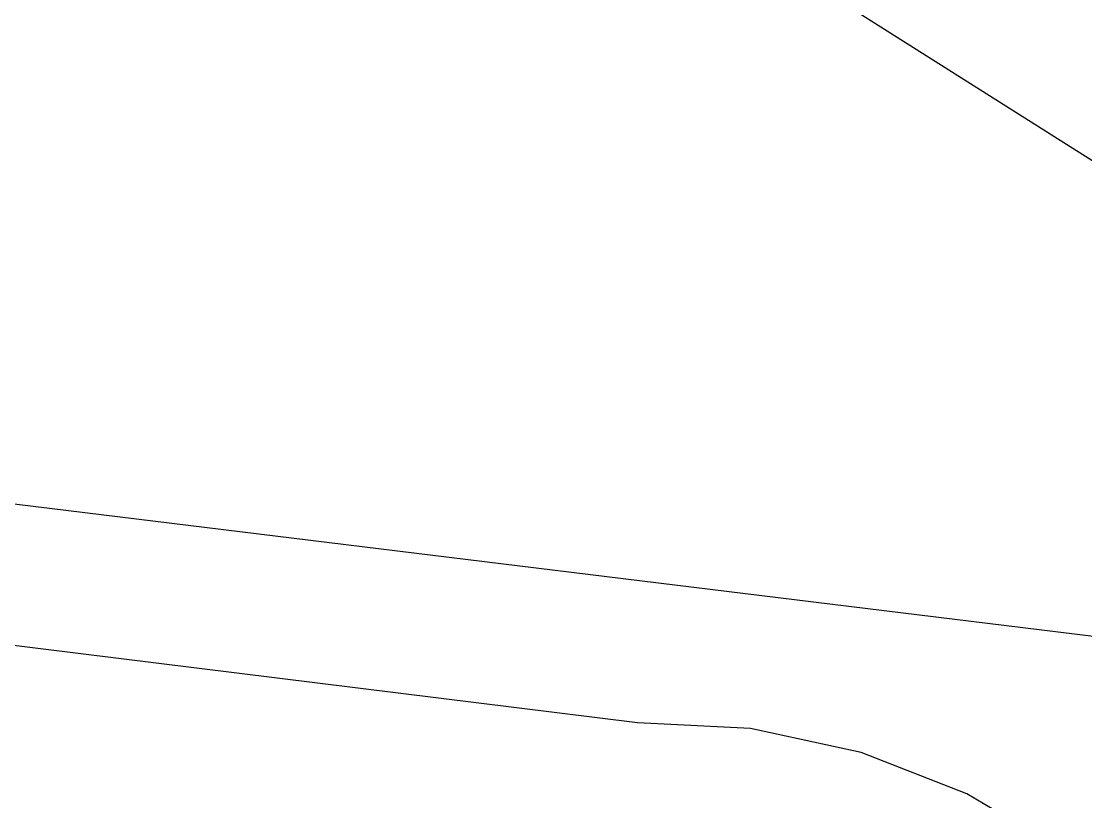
# Model space of a CAD drawing. Header units: inches. Extents: x 653559 to 669309, y 7245317 to 7256454.
# Drawn here: x 656685.72 to 656721.94, y 7252993.52 to 7253020.1 of the extents above; entities that cross this region are included whole.
import ezdxf

# ---------------------------------------------------------------- set-up
doc = ezdxf.new("R2010")
doc.units = ezdxf.units.IN
doc.header["$MEASUREMENT"] = 0
for name, color, linetype in [('Agricola', 3, 'Continuous'), ('Alambrados', 7, 'Continuous'), ('Reserva', 92, 'Continuous')]:
    doc.layers.add(name, color=color, linetype=linetype)

msp = doc.modelspace()

# ---------------------------------------------------------------- linework, layer by layer
at = {"layer": 'Agricola', "transparency": 33554613}
msp.add_lwpolyline([(657023.131, 7252801.866), (656725.077, 7252857.031), (656723.132, 7252858.277), (656721.432, 7252859.841), (656720.028, 7252861.675), (656718.963, 7252863.725), (656718.269, 7252865.928), (656717.967, 7252868.218), (656718.066, 7252870.525), (656731.03, 7252975.83), (656730.162, 7252979.585), (656728.701, 7252983.151), (656726.685, 7252986.436), (656724.166, 7252989.353), (656721.21, 7252991.827), (656717.895, 7252993.793), (656714.306, 7252995.199), (656710.538, 7252996.009), (656706.689, 7252996.203), (656307.395, 7253045.799), (655988.307, 7252926.207), (655691.973, 7252506.048), (655501.741, 7252297.309)], dxfattribs=at)
at = {"layer": 'Alambrados', "transparency": 33554613}
msp.add_lwpolyline([(655496.003, 7252292.195), (655683.615, 7252502.461), (655725.816, 7252558.156), (655891.445, 7252794.562), (655982.224, 7252922.7), (656307.395, 7253045.799), (656333.856, 7253046.207), (656509.434, 7253025.252), (656737.24, 7252997.312), (656724.223, 7252874.281), (656735.653, 7252856.818), (657017.594, 7252806.494), (657202.379, 7252825.386), (657221.27, 7252876.186), (657298.022, 7253020.845), (657524.893, 7253027.898), (657802.363, 7253035.889), (657857.925, 7253038.997), (657842.791, 7253223.095), (657831.106, 7253357.42), (657803.286, 7253702.371)], dxfattribs=at)
at = {"layer": 'Reserva', "transparency": 33554613}
msp.add_lwpolyline([(656756.339, 7253031.263), (656721.943, 7253033.908), (656709.243, 7253031.263), (656707.92, 7253024.383), (656731.733, 7253009.302)], dxfattribs=at)

doc.saveas('drawing.dxf')
